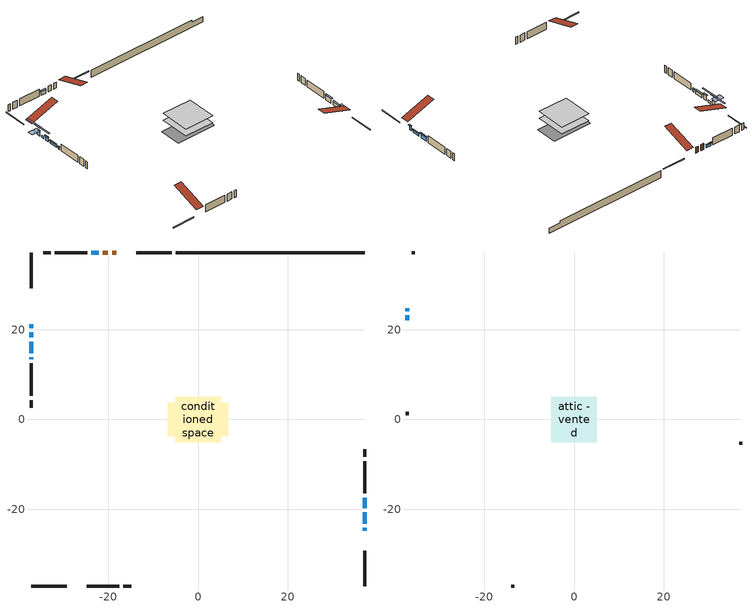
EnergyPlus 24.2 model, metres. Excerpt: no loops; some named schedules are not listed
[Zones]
conditioned space
 floor adiabatic (AdiabaticFloorConstruction): -5.03,-5.03 -5.03,5.03 5.03,5.03 5.03,-5.03 z1.29
 floor foundation (Slab1 construction): -6.78,-3.73 -6.78,3.73 6.78,3.73 6.78,-3.73 z-1.15
 wall outside (RimJoist1 construction): -5.9,37.09 -13.78,37.09 / -37.09,-37.09 -29.21,-37.09 / -37.09,37.09 -37.09,29.21 / 37.09,-37.09 37.09,-29.21 z1.29:1.59
 wall outside (AdiabaticWallConstruction 1): -18.22,37.09 -19.14,37.09 / -20.07,37.09 -21.23,37.09 z1.29:3.32
 wall outside (AdiabaticWallConstruction): 37.09,-24.77 37.09,-24.16 / -37.09,19.39 -37.09,18.27 z1.29:2.97; -37.09,21.18 -37.09,20.32 / -37.09,13.87 -37.09,13.41 z1.29:2.11; 37.09,-23.23 37.09,-20.69 / -37.09,17.34 -37.09,14.8 z1.29:2.28; 37.09,-19.76 37.09,-17.39 z1.29:2.84; -22.15,37.09 -23.73,37.09 z1.29:2.41
 wall outside (Wall1 construction): -24.66,37.09 -31.87,37.09 / -24.77,-37.09 -17.55,-37.09 / -37.09,12.49 -37.09,5.27 / 37.09,-16.47 37.09,-9.25 z1.29:3.73
 wall outside (Wall2 construction): -32.8,37.09 -34.52,37.09 / -16.62,-37.09 -14.91,-37.09 / -37.09,4.34 -37.09,2.63 / 37.09,-8.32 37.09,-6.61 z1.29:3.73
 wall foundation (FoundationWall1 construction): -4.97,37.09,-1.15 -4.97,37.09,1.29 32.89,37.09,1.29 32.89,37.09,0.56 37.09,37.09,0.56 37.09,37.09,-1.15
 window (WindowConstruction 5): 37.09,-24.77 37.09,-24.16 z1.29:2.97
 window (WindowConstruction 7): -37.09,21.18 -37.09,20.32 z1.29:2.1
 window (WindowConstruction 6): -37.09,19.39 -37.09,18.27 z1.29:2.97
 window (WindowConstruction): 37.09,-23.23 37.09,-20.69 z1.29:2.28
 window (WindowConstruction 1): 37.09,-19.76 37.09,-17.4 z1.29:2.84
 window (WindowConstruction 2): -22.16,37.09 -23.73,37.09 z1.29:2.41
 window (WindowConstruction 3): -37.09,17.34 -37.09,14.8 z1.29:2.28
 window (WindowConstruction 4): -37.09,13.87 -37.09,13.41 z1.29:2.1
 door (Door): -18.22,37.09 -19.14,37.09 z1.29:3.32
 door (Door 1): -20.07,37.09 -21.23,37.09 z1.29:3.32
 ceiling adiabatic (AdiabaticFloorConstruction): 5.03,-5.03 5.03,5.03 -5.03,5.03 -5.03,-5.03 z1.29
attic - vented
 floor to conditioned space (Floor1 construction Reversed): -5.03,-5.03 -5.03,5.03 5.03,5.03 5.03,-5.03 z3.73
 wall outside (AdiabaticWallConstruction): -37.09,24.77 -37.09,24.16 z1.29:2; -37.09,23.23 -37.09,22.11 z1.29:2.97
 wall outside (Wall3 construction): -35.45,37.09 -36.16,37.09 / -13.98,-37.09 -13.26,-37.09 / -37.09,1.7 -37.09,0.98 / 37.09,-5.68 37.09,-4.96 z1.29:3.73
 window (WindowConstruction 8): -37.09,24.77 -37.09,24.16 z1.29:2
 window (WindowConstruction 9): -37.09,23.23 -37.09,22.11 z1.29:2.97
 roof outside (Roof1 construction): -17.3,37.09,3.73 -17.3,27.29,7 -14.71,27.29,7 -14.71,37.09,3.73; -25.7,-37.09,3.73 -25.7,-27.29,7 -28.28,-27.29,7 -28.28,-37.09,3.73; -37.09,25.7,3.73 -27.29,25.7,7 -27.29,28.28,7 -37.09,28.28,3.73; 37.09,-25.7,3.73 27.29,-25.7,7 27.29,-28.28,7 37.09,-28.28,3.73
shading: -37.09,21.52 -37.09,27.41 -37.51,27.41 -37.51,21.52 z4.64; -37.09,21.81 -37.09,23.53 -40.14,23.53 -40.14,21.81 z3.27; 37.09,-23.96 37.09,-24.97 37.51,-24.97 37.51,-23.96 z3.17; -37.09,17.68 -37.09,23.82 -37.51,23.82 -37.51,17.68 z4.74; -37.09,18.07 -37.09,19.59 -37.51,19.59 -37.51,18.07 z3.17; 37.09,-20.49 37.09,-23.43 37.51,-23.43 37.51,-20.49 z2.48; 37.09,-17.19 37.09,-19.96 37.51,-19.96 37.51,-17.19 z3.04; -23.93,37.09 -21.95,37.09 -21.95,37.51 -23.93,37.51 z2.61; -37.09,14.6 -37.09,17.54 -37.51,17.54 -37.51,14.6 z2.48; -37.09,13.21 -37.09,14.07 -37.51,14.07 -37.51,13.21 z2.3
[Building]
Building 1: Terrain=Suburbs
[Site:Location]
Wiarton AP_ON: Latitude {deg}=44.74; Longitude {deg}=-81.11; Time Zone {hr}=-5; Elevation {m}=222; Keep Site Location Information=Yes
[Site:GroundTemperature:Shallow]
2.94744, 1.01235, 0.85738, 1.77568, 5.46213, 9.13142, 12.3125, 14.3276, 14.4988, 12.8598, 9.75989, 6.20317
[Site:WaterMainsTemperature]
Calculation Method=Schedule; Temperature Schedule=mains temperature schedule
[Material] Roughness=Rough; Thermal Absorptance=0.9
Name | Thickness {m} | Conductivity {W/m-K} | Density {kg/m3} | Specific Heat {J/kg-K} | Solar Absorptance | Visible Absorptance
asphalt or fiberglass shingles | 0.00635 | 0.162714 | 1121.4 | 1465.45 | 0.4 | 0.4
ceiling loosefill ins | 0.0846667 | 0.0480833 | 16.02 | 1046.75 | 0.7 | 0.7
ceiling stud and cavity | 0.1397 | 0.0871837 | 65.682 | 1177.47 | 0.7 | 0.7
concrete 4.0 in. | 0.1016 | 1.803125 | 2242.8 | 837.4 | 0.7 | 0.7
concrete 8.0 in. | 0.2032 | 1.803125 | 2242.8 | 837.4 | 0.7 | 0.7
door material | 0.04445 | 0.053851 | 512.64 | 1214.23 | 0.7 | 0.7
floor covering | 0.0127 | 0.0433444 | 54.468 | 1339.84 | 0.6 | 0.6
floor rigid ins; wall rigid ins | 0.512978 | 0.029427 | 32.04 | 1214.23 | 0.7 | 0.7
floor stud and cavity | 0.1397 | 1.75129 | 37.0049 | 1207.88 | 0.7 | 0.7
furniture material conditioned space 1 | 0.1524 | 0.115458 | 640.8 | 1214.23 | 0.6 | 0.6
gypsum board | 0.0127 | 0.160291 | 801 | 837.4 | 0.6 | 0.6
osb sheathing 0.5 in. | 0.0127 | 0.115458 | 512.64 | 1214.23 | 0.7 | 0.7
osb sheathing 0.75 in. | 0.01905 | 0.115458 | 512.64 | 1214.23 | 0.7 | 0.7
rim joist stud and cavity | 0.0508 | 0.11519 | 50.32683 | 1063.81 | 0.6 | 0.6
wall stud and cavity | 0.1397 | 0.0847632 | 139.0536 | 1170.24 | 0.7 | 0.7
wall stud and cavity 1 | 0.1397 | 0.105926 | 139.0536 | 1170.24 | 0.7 | 0.7
wall stud and cavity 2 | 0.0889 | 6.9971 | 50.32683 | 1063.81 | 0.6 | 0.6
wall stud and cavity 3 | 0.0889 | 0.380278 | 52.3479 | 1209.89 | 0.7 | 0.7
wall stud and cavity 4 | 0.0889 | 0.391764 | 83.0341 | 1211.67 | 0.7 | 0.7
wood siding | 0.0254 | 0.102417 | 544.68 | 1172.36 | 0.4 | 0.4
wood siding 1 | 0.00254 | 0.102417 | 544.68 | 1172.36 | 0.4 | 0.4
wood siding 2; wood siding 3; wood siding 4 | 0.0254 | 0.102417 | 544.68 | 1172.36 | 0.7 | 0.7
[WindowMaterial:SimpleGlazingSystem]
Name | U-Factor {W/m2-K} | Solar Heat Gain Coefficient
WindowMaterial | 2.06509 | 0.52
WindowMaterial 1 | 1.947554 | 0.59
WindowMaterial 2 | 2.02194 | 0.54
WindowMaterial 3 | 3.11779 | 0.57
WindowMaterial 4 | 2.95937 | 0.63
WindowMaterial 5 | 2.91168 | 0.67
WindowMaterial 6 | 2.15764 | 0.45
WindowMaterial 7 | 3.06158 | 0.43
[Construction]
AdiabaticFloorConstruction: floor stud and cavity, floor rigid ins, osb sheathing 0.75 in., floor covering
AdiabaticWallConstruction: wood siding 3, wall rigid ins, wall stud and cavity 3, gypsum board
AdiabaticWallConstruction 1: wood siding 4, wall rigid ins, wall stud and cavity 3, gypsum board
Door; Door 1: door material
Floor1 construction Reversed: gypsum board, ceiling stud and cavity, ceiling loosefill ins
FoundationWall1 construction: concrete 8.0 in.
furniture construction conditioned space 1: furniture material conditioned space 1
PartitionWallConstruction: gypsum board, wall stud and cavity 4, gypsum board
RimJoist1 construction: wood siding 2, rim joist stud and cavity
Roof1 construction: asphalt or fiberglass shingles
Slab1 construction: concrete 4.0 in.
Wall1 construction: wood siding, osb sheathing 0.5 in., wall stud and cavity, gypsum board
Wall2 construction: wood siding, osb sheathing 0.5 in., wall stud and cavity 1, gypsum board
Wall3 construction: wood siding 1, wall stud and cavity 2
WindowConstruction; WindowConstruction 3: WindowMaterial
WindowConstruction 1: WindowMaterial 1
WindowConstruction 2: WindowMaterial 2
WindowConstruction 4: WindowMaterial 3
WindowConstruction 5: WindowMaterial 4
WindowConstruction 6; WindowConstruction 9: WindowMaterial 5
WindowConstruction 7: WindowMaterial 6
WindowConstruction 8: WindowMaterial 7
[Zone] Multiplier=1; Part of Total Floor Area=Yes
Name | Volume {m3}
attic - vented | 53.7039
conditioned space | 518.5
[Space]
Name | Zone | Volume {m3}
attic - vented 1 | attic - vented | 53.7039
conditioned space 1 | conditioned space | 518.5
[ZoneInfiltration:EffectiveLeakageArea]
infil attic - vented 1: Zone or Space=attic - vented 1; Schedule=Always On Discrete; Effective Air Leakage Area {cm2}=4263.58; Stack Coefficient=0.00039688; Wind Coefficient=1.34601e-05
[ZoneMixing]
whole house fan mix: Zone or Space=attic - vented; Schedule=Always On Continuous; Design Flow Rate Calculation Method=Flow/Zone; Design Flow Rate {m3/s}=0; Source Zone or Space=conditioned space
[SurfaceProperty:ExposedFoundationPerimeter]
Slab1: Exposed Perimeter Calculation Method=TotalExposedPerimeter; Total Exposed Perimeter {m}=42.063
[InternalMass] Zone or ZoneList=conditioned space; Space or SpaceList=conditioned space 1
Name | Construction | Surface Area {m2}
furniture mass conditioned space 1 | furniture construction conditioned space 1 | 81.0397
partition wall mass | PartitionWallConstruction | 202.599
[Lights]
interior lighting: Zone or ZoneList or Space or SpaceList=conditioned space 1; Schedule=interior lighting schedule; Design Level Calculation Method=LightingLevel; Lighting Level {W}=343.2; Return Air Fraction=0; Fraction Radiant=0.6; Fraction Visible=0.2; Fraction Replaceable=1
[People]
occupants: Zone or ZoneList or Space or SpaceList=conditioned space 1; Number of People Schedule=occupants schedule; Number of People Calculation Method=People; Number of People=3; Fraction Radiant=0.314171; Sensible Heat Fraction=0.56303; Activity Level Schedule=occupants activity schedule; Carbon Dioxide Generation Rate {m3/s-W}=0; Enable ASHRAE 55 Comfort Warnings=No; Mean Radiant Temperature Calculation Type=EnclosureAveraged
[ElectricEquipment] Zone or ZoneList or Space or SpaceList=conditioned space 1; Design Level Calculation Method=EquipmentLevel
Name | Schedule | Design Level {W} | Fraction Latent | Fraction Radiant | Fraction Lost
clothes dryer | clothes dryer schedule | 140.772 | 0.015 | 0.081 | 0.85
clothes washer | clothes washer schedule | 32.1985 | 0.03 | 0.162 | 0.7
cooking range | cooking range schedule | 215.147 | 0.08 | 0.432 | 0.2
dishwasher | dishwasher schedule | 66.8632 | 0.3 | 0.18 | 0.4
fridge | fridge schedule | 72.9452 | 0 | 0.6 | 0
mech vent bath fan 0 | mech vent bath fan 0 schedule | 50.2 | 0 | 0 | 1
mech vent house fan | mech vent house fan schedule | 0 | 0 | 0 | 1
mech vent house fan cfis | mech vent house fan cfis schedule | 0 | 0 | 0 | 0
misc plug loads | misc plug loads schedule | 494.7 | 0.045 | 0.513 | 0.1
whole house fan | Always On Discrete | 0 | 0 | 0 | 1
[OtherEquipment] Zone or ZoneList or Space or SpaceList=conditioned space 1; Design Level Calculation Method=EquipmentLevel
Name | Fuel Type | Schedule | Design Level {W} | Fraction Latent | Fraction Radiant | Fraction Lost
clothes dryer 1 | Electricity | clothes dryer schedule | 0 | 0.015 | 0.081 | 0.85
cooking range 1 | Electricity | cooking range schedule | 0 | 0.08 | 0.432 | 0.2
general water use latent | None | general water use schedule | 62.594 | 1 | 0 | 0
general water use sensible | None | general water use schedule | -61.6891 | 0 | 0.6 | 0
mech vent house fan latent load | None | Always On Discrete | 0 | 1 | 0 | 0
mech vent house fan sensible load | None | Always On Discrete | 0 | 0 | 0 | 0
water heater energy adjustment1 | Electricity | Always On Discrete | 0.01 | 0 | 0 | 1
[ZoneInfiltration:DesignFlowRate] Zone or ZoneList or Space or SpaceList=conditioned space 1; Schedule=Always On Discrete; Design Flow Rate Calculation Method=Flow/Zone; Design Flow Rate {m3/s}=0
infil flow; natural vent flow; whole house fan flow
[Foundation:Kiva]
Foundation Kiva 1: Initial Indoor Air Temperature {C}=18; Wall Height Above Grade {m}=1.28997; Wall Depth Below Slab {m}=0.2032
[Foundation:Kiva:Settings]
Soil Conductivity {W/m-K}=0.849921; Soil Density {kg/m3}=1842.3; Soil Specific Heat {J/kg-K}=418.7; Ground Solar Absorptivity=0.9; Ground Thermal Absorptivity=0.9; Ground Surface Roughness {m}=0.03; Far-Field Width {m}=40; Deep-Ground Boundary Condition=ZeroFlux; Deep-Ground Depth {m}=40; Minimum Cell Dimension {m}=0.2; Maximum Cell Growth Coefficient=3; Simulation Timestep=Timestep
[Exterior:Lights]
exterior lighting: Schedule=exterior lighting schedule; Design Level {W}=75.6
[Schedule:Constant]
Name | Hourly Value
Always On Continuous; mech vent house fan schedule; mech vent house fan cfis schedule; Always On Discrete | 1
occupants activity schedule | 117.228
fridge schedule | 0
[Schedule:Day:Interval]
interior lighting schedule day: No, 01:00, 0.108182, 04:00, 0.0901515, 05:00, 0.0991667, 06:00, 0.162273, 07:00, 0.270455, 08:00, 0.342576, 10:00, 0.369621, 11:00, 0.351591, 12:00, 0.333561, 13:00, 0.324545, 14:00, 0.31553, 15:00, 0.333561, 16:00, 0.369621, 17:00, 0.450758, 18:00, 0.585985, 19:00, 0.775303, 20:00, 0.955606, 21:00, 0.991667, 22:00, 0.712197, 23:00, 0.360606, 24:00, 0.162273
interior lighting schedule default day: No, 24:00, 0
[Schedule:Week:Daily]
interior lighting schedule Week Rule - Jan1-Jan27: interior lighting schedule day, interior lighting schedule day, interior lighting schedule day, interior lighting schedule day, interior lighting schedule day, interior lighting schedule day, interior lighting schedule day, interior lighting schedule default day, interior lighting schedule default day, interior lighting schedule default day, interior lighting schedule default day, interior lighting schedule default day
interior lighting schedule Week Rule - Jan28-Feb3: interior lighting schedule day, interior lighting schedule day, interior lighting schedule day, interior lighting schedule day, interior lighting schedule day 1, interior lighting schedule day 1, interior lighting schedule day 1, interior lighting schedule default day, interior lighting schedule default day, interior lighting schedule default day, interior lighting schedule default day, interior lighting schedule default day
interior lighting schedule Week Rule - Feb4-Feb24: interior lighting schedule day 1, interior lighting schedule day 1, interior lighting schedule day 1, interior lighting schedule day 1, interior lighting schedule day 1, interior lighting schedule day 1, interior lighting schedule day 1, interior lighting schedule default day, interior lighting schedule default day, interior lighting schedule default day, interior lighting schedule default day, interior lighting schedule default day
interior lighting schedule Week Rule - Feb25-Mar3: interior lighting schedule day 1, interior lighting schedule day 1, interior lighting schedule day 1, interior lighting schedule day 1, interior lighting schedule day 2, interior lighting schedule day 2, interior lighting schedule day 2, interior lighting schedule default day, interior lighting schedule default day, interior lighting schedule default day, interior lighting schedule default day, interior lighting schedule default day
interior lighting schedule Week Rule - Mar4-Mar31: interior lighting schedule day 2, interior lighting schedule day 2, interior lighting schedule day 2, interior lighting schedule day 2, interior lighting schedule day 2, interior lighting schedule day 2, interior lighting schedule day 2, interior lighting schedule default day, interior lighting schedule default day, interior lighting schedule default day, interior lighting schedule default day, interior lighting schedule default day
interior lighting schedule Week Rule - Apr1-Apr28: interior lighting schedule day 3, interior lighting schedule day 3, interior lighting schedule day 3, interior lighting schedule day 3, interior lighting schedule day 3, interior lighting schedule day 3, interior lighting schedule day 3, interior lighting schedule default day, interior lighting schedule default day, interior lighting schedule default day, interior lighting schedule default day, interior lighting schedule default day
interior lighting schedule Week Rule - Apr29-May5: interior lighting schedule day 3, interior lighting schedule day 3, interior lighting schedule day 4, interior lighting schedule day 4, interior lighting schedule day 4, interior lighting schedule day 4, interior lighting schedule day 4, interior lighting schedule default day, interior lighting schedule default day, interior lighting schedule default day, interior lighting schedule default day, interior lighting schedule default day
interior lighting schedule Week Rule - May6-May26: interior lighting schedule day 4, interior lighting schedule day 4, interior lighting schedule day 4, interior lighting schedule day 4, interior lighting schedule day 4, interior lighting schedule day 4, interior lighting schedule day 4, interior lighting schedule default day, interior lighting schedule default day, interior lighting schedule default day, interior lighting schedule default day, interior lighting schedule default day
interior lighting schedule Week Rule - May27-Jun2: interior lighting schedule day 4, interior lighting schedule day 4, interior lighting schedule day 4, interior lighting schedule day 4, interior lighting schedule day 4, interior lighting schedule day 5, interior lighting schedule day 5, interior lighting schedule default day, interior lighting schedule default day, interior lighting schedule default day, interior lighting schedule default day, interior lighting schedule default day
interior lighting schedule Week Rule - Jun3-Jun30: interior lighting schedule day 5, interior lighting schedule day 5, interior lighting schedule day 5, interior lighting schedule day 5, interior lighting schedule day 5, interior lighting schedule day 5, interior lighting schedule day 5, interior lighting schedule default day, interior lighting schedule default day, interior lighting schedule default day, interior lighting schedule default day, interior lighting schedule default day
interior lighting schedule Week Rule - Jul1-Jul28: interior lighting schedule day 6, interior lighting schedule day 6, interior lighting schedule day 6, interior lighting schedule day 6, interior lighting schedule day 6, interior lighting schedule day 6, interior lighting schedule day 6, interior lighting schedule default day, interior lighting schedule default day, interior lighting schedule default day, interior lighting schedule default day, interior lighting schedule default day
interior lighting schedule Week Rule - Jul29-Aug4: interior lighting schedule day 6, interior lighting schedule day 6, interior lighting schedule day 6, interior lighting schedule day 7, interior lighting schedule day 7, interior lighting schedule day 7, interior lighting schedule day 7, interior lighting schedule default day, interior lighting schedule default day, interior lighting schedule default day, interior lighting schedule default day, interior lighting schedule default day
interior lighting schedule Week Rule - Aug5-Aug25: interior lighting schedule day 7, interior lighting schedule day 7, interior lighting schedule day 7, interior lighting schedule day 7, interior lighting schedule day 7, interior lighting schedule day 7, interior lighting schedule day 7, interior lighting schedule default day, interior lighting schedule default day, interior lighting schedule default day, interior lighting schedule default day, interior lighting schedule default day
interior lighting schedule Week Rule - Aug26-Sep1: interior lighting schedule day 7, interior lighting schedule day 7, interior lighting schedule day 7, interior lighting schedule day 7, interior lighting schedule day 7, interior lighting schedule day 7, interior lighting schedule day 8, interior lighting schedule default day, interior lighting schedule default day, interior lighting schedule default day, interior lighting schedule default day, interior lighting schedule default day
interior lighting schedule Week Rule - Sep2-Sep29: interior lighting schedule day 8, interior lighting schedule day 8, interior lighting schedule day 8, interior lighting schedule day 8, interior lighting schedule day 8, interior lighting schedule day 8, interior lighting schedule day 8, interior lighting schedule default day, interior lighting schedule default day, interior lighting schedule default day, interior lighting schedule default day, interior lighting schedule default day
interior lighting schedule Week Rule - Sep30-Oct6: interior lighting schedule day 8, interior lighting schedule day 9, interior lighting schedule day 9, interior lighting schedule day 9, interior lighting schedule day 9, interior lighting schedule day 9, interior lighting schedule day 9, interior lighting schedule default day, interior lighting schedule default day, interior lighting schedule default day, interior lighting schedule default day, interior lighting schedule default day
interior lighting schedule Week Rule - Oct7-Oct27: interior lighting schedule day 9, interior lighting schedule day 9, interior lighting schedule day 9, interior lighting schedule day 9, interior lighting schedule day 9, interior lighting schedule day 9, interior lighting schedule day 9, interior lighting schedule default day, interior lighting schedule default day, interior lighting schedule default day, interior lighting schedule default day, interior lighting schedule default day
interior lighting schedule Week Rule - Oct28-Nov3: interior lighting schedule day 9, interior lighting schedule day 9, interior lighting schedule day 9, interior lighting schedule day 9, interior lighting schedule day 10, interior lighting schedule day 10, interior lighting schedule day 10, interior lighting schedule default day, interior lighting schedule default day, interior lighting schedule default day, interior lighting schedule default day, interior lighting schedule default day
interior lighting schedule Week Rule - Nov4-Nov24: interior lighting schedule day 10, interior lighting schedule day 10, interior lighting schedule day 10, interior lighting schedule day 10, interior lighting schedule day 10, interior lighting schedule day 10, interior lighting schedule day 10, interior lighting schedule default day, interior lighting schedule default day, interior lighting schedule default day, interior lighting schedule default day, interior lighting schedule default day
interior lighting schedule Week Rule - Nov25-Dec1: interior lighting schedule day 10, interior lighting schedule day 10, interior lighting schedule day 10, interior lighting schedule day 10, interior lighting schedule day 10, interior lighting schedule day 10, interior lighting schedule day 11, interior lighting schedule default day, interior lighting schedule default day, interior lighting schedule default day, interior lighting schedule default day, interior lighting schedule default day
interior lighting schedule Week Rule - Dec2-Dec31: interior lighting schedule day 11, interior lighting schedule day 11, interior lighting schedule day 11, interior lighting schedule day 11, interior lighting schedule day 11, interior lighting schedule day 11, interior lighting schedule day 11, interior lighting schedule default day, interior lighting schedule default day, interior lighting schedule default day, interior lighting schedule default day, interior lighting schedule default day
occupants schedule Week Rule - Jan1-Dec31: occupants schedule day, occupants schedule day, occupants schedule day, occupants schedule day, occupants schedule day, occupants schedule day, occupants schedule day, occupants schedule default day, occupants schedule default day, occupants schedule default day, occupants schedule default day, occupants schedule default day
clothes dryer schedule Week Rule - Jan1-Dec31: clothes dryer schedule day, clothes dryer schedule day, clothes dryer schedule day, clothes dryer schedule day, clothes dryer schedule day, clothes dryer schedule day, clothes dryer schedule day, clothes dryer schedule default day, clothes dryer schedule default day, clothes dryer schedule default day, clothes dryer schedule default day, clothes dryer schedule default day
clothes washer schedule Week Rule - Jan1-Dec31: clothes washer schedule day, clothes washer schedule day, clothes washer schedule day, clothes washer schedule day, clothes washer schedule day, clothes washer schedule day, clothes washer schedule day, clothes washer schedule default day, clothes washer schedule default day, clothes washer schedule default day, clothes washer schedule default day, clothes washer schedule default day
cooking range schedule Week Rule - Jan1-Dec31: cooking range schedule day, cooking range schedule day, cooking range schedule day, cooking range schedule day, cooking range schedule day, cooking range schedule day, cooking range schedule day, cooking range schedule default day, cooking range schedule default day, cooking range schedule default day, cooking range schedule default day, cooking range schedule default day
dishwasher schedule Week Rule - Jan1-Dec31: dishwasher schedule day, dishwasher schedule day, dishwasher schedule day, dishwasher schedule day, dishwasher schedule day, dishwasher schedule day, dishwasher schedule day, dishwasher schedule default day, dishwasher schedule default day, dishwasher schedule default day, dishwasher schedule default day, dishwasher schedule default day
mech vent bath fan 0 schedule Week Rule - Jan1-Dec31: mech vent bath fan 0 schedule day, mech vent bath fan 0 schedule day, mech vent bath fan 0 schedule day, mech vent bath fan 0 schedule day, mech vent bath fan 0 schedule day, mech vent bath fan 0 schedule day, mech vent bath fan 0 schedule day, mech vent bath fan 0 schedule default day, mech vent bath fan 0 schedule default day, mech vent bath fan 0 schedule default day, mech vent bath fan 0 schedule default day, mech vent bath fan 0 schedule default day
misc plug loads schedule Week Rule - Jan1-Dec31: misc plug loads schedule day, misc plug loads schedule day, misc plug loads schedule day, misc plug loads schedule day, misc plug loads schedule day, misc plug loads schedule day, misc plug loads schedule day, misc plug loads schedule default day, misc plug loads schedule default day, misc plug loads schedule default day, misc plug loads schedule default day, misc plug loads schedule default day
general water use schedule Week Rule - Jan1-Dec31: general water use schedule day, general water use schedule day, general water use schedule day, general water use schedule day, general water use schedule day, general water use schedule day, general water use schedule day, general water use schedule default day, general water use schedule default day, general water use schedule default day, general water use schedule default day, general water use schedule default day
exterior lighting schedule Week Rule - Jan1-Jan27: exterior lighting schedule day, exterior lighting schedule day, exterior lighting schedule day, exterior lighting schedule day, exterior lighting schedule day, exterior lighting schedule day, exterior lighting schedule day, exterior lighting schedule default day, exterior lighting schedule default day, exterior lighting schedule default day, exterior lighting schedule default day, exterior lighting schedule default day
exterior lighting schedule Week Rule - Jan28-Feb3: exterior lighting schedule day, exterior lighting schedule day, exterior lighting schedule day, exterior lighting schedule day, exterior lighting schedule day 1, exterior lighting schedule day 1, exterior lighting schedule day 1, exterior lighting schedule default day, exterior lighting schedule default day, exterior lighting schedule default day, exterior lighting schedule default day, exterior lighting schedule default day
exterior lighting schedule Week Rule - Feb4-Feb24: exterior lighting schedule day 1, exterior lighting schedule day 1, exterior lighting schedule day 1, exterior lighting schedule day 1, exterior lighting schedule day 1, exterior lighting schedule day 1, exterior lighting schedule day 1, exterior lighting schedule default day, exterior lighting schedule default day, exterior lighting schedule default day, exterior lighting schedule default day, exterior lighting schedule default day
exterior lighting schedule Week Rule - Feb25-Mar3: exterior lighting schedule day 1, exterior lighting schedule day 1, exterior lighting schedule day 1, exterior lighting schedule day 1, exterior lighting schedule day 2, exterior lighting schedule day 2, exterior lighting schedule day 2, exterior lighting schedule default day, exterior lighting schedule default day, exterior lighting schedule default day, exterior lighting schedule default day, exterior lighting schedule default day
exterior lighting schedule Week Rule - Mar4-Mar31: exterior lighting schedule day 2, exterior lighting schedule day 2, exterior lighting schedule day 2, exterior lighting schedule day 2, exterior lighting schedule day 2, exterior lighting schedule day 2, exterior lighting schedule day 2, exterior lighting schedule default day, exterior lighting schedule default day, exterior lighting schedule default day, exterior lighting schedule default day, exterior lighting schedule default day
exterior lighting schedule Week Rule - Apr1-Apr28: exterior lighting schedule day 3, exterior lighting schedule day 3, exterior lighting schedule day 3, exterior lighting schedule day 3, exterior lighting schedule day 3, exterior lighting schedule day 3, exterior lighting schedule day 3, exterior lighting schedule default day, exterior lighting schedule default day, exterior lighting schedule default day, exterior lighting schedule default day, exterior lighting schedule default day
exterior lighting schedule Week Rule - Apr29-May5: exterior lighting schedule day 3, exterior lighting schedule day 3, exterior lighting schedule day 4, exterior lighting schedule day 4, exterior lighting schedule day 4, exterior lighting schedule day 4, exterior lighting schedule day 4, exterior lighting schedule default day, exterior lighting schedule default day, exterior lighting schedule default day, exterior lighting schedule default day, exterior lighting schedule default day
exterior lighting schedule Week Rule - May6-May26: exterior lighting schedule day 4, exterior lighting schedule day 4, exterior lighting schedule day 4, exterior lighting schedule day 4, exterior lighting schedule day 4, exterior lighting schedule day 4, exterior lighting schedule day 4, exterior lighting schedule default day, exterior lighting schedule default day, exterior lighting schedule default day, exterior lighting schedule default day, exterior lighting schedule default day
exterior lighting schedule Week Rule - May27-Jun2: exterior lighting schedule day 4, exterior lighting schedule day 4, exterior lighting schedule day 4, exterior lighting schedule day 4, exterior lighting schedule day 4, exterior lighting schedule day 5, exterior lighting schedule day 5, exterior lighting schedule default day, exterior lighting schedule default day, exterior lighting schedule default day, exterior lighting schedule default day, exterior lighting schedule default day
exterior lighting schedule Week Rule - Jun3-Jun30: exterior lighting schedule day 5, exterior lighting schedule day 5, exterior lighting schedule day 5, exterior lighting schedule day 5, exterior lighting schedule day 5, exterior lighting schedule day 5, exterior lighting schedule day 5, exterior lighting schedule default day, exterior lighting schedule default day, exterior lighting schedule default day, exterior lighting schedule default day, exterior lighting schedule default day
exterior lighting schedule Week Rule - Jul1-Jul28: exterior lighting schedule day 6, exterior lighting schedule day 6, exterior lighting schedule day 6, exterior lighting schedule day 6, exterior lighting schedule day 6, exterior lighting schedule day 6, exterior lighting schedule day 6, exterior lighting schedule default day, exterior lighting schedule default day, exterior lighting schedule default day, exterior lighting schedule default day, exterior lighting schedule default day
exterior lighting schedule Week Rule - Jul29-Aug4: exterior lighting schedule day 6, exterior lighting schedule day 6, exterior lighting schedule day 6, exterior lighting schedule day 7, exterior lighting schedule day 7, exterior lighting schedule day 7, exterior lighting schedule day 7, exterior lighting schedule default day, exterior lighting schedule default day, exterior lighting schedule default day, exterior lighting schedule default day, exterior lighting schedule default day
exterior lighting schedule Week Rule - Aug5-Aug25: exterior lighting schedule day 7, exterior lighting schedule day 7, exterior lighting schedule day 7, exterior lighting schedule day 7, exterior lighting schedule day 7, exterior lighting schedule day 7, exterior lighting schedule day 7, exterior lighting schedule default day, exterior lighting schedule default day, exterior lighting schedule default day, exterior lighting schedule default day, exterior lighting schedule default day
exterior lighting schedule Week Rule - Aug26-Sep1: exterior lighting schedule day 7, exterior lighting schedule day 7, exterior lighting schedule day 7, exterior lighting schedule day 7, exterior lighting schedule day 7, exterior lighting schedule day 7, exterior lighting schedule day 8, exterior lighting schedule default day, exterior lighting schedule default day, exterior lighting schedule default day, exterior lighting schedule default day, exterior lighting schedule default day
exterior lighting schedule Week Rule - Sep2-Sep29: exterior lighting schedule day 8, exterior lighting schedule day 8, exterior lighting schedule day 8, exterior lighting schedule day 8, exterior lighting schedule day 8, exterior lighting schedule day 8, exterior lighting schedule day 8, exterior lighting schedule default day, exterior lighting schedule default day, exterior lighting schedule default day, exterior lighting schedule default day, exterior lighting schedule default day
exterior lighting schedule Week Rule - Sep30-Oct6: exterior lighting schedule day 8, exterior lighting schedule day 9, exterior lighting schedule day 9, exterior lighting schedule day 9, exterior lighting schedule day 9, exterior lighting schedule day 9, exterior lighting schedule day 9, exterior lighting schedule default day, exterior lighting schedule default day, exterior lighting schedule default day, exterior lighting schedule default day, exterior lighting schedule default day
exterior lighting schedule Week Rule - Oct7-Oct27: exterior lighting schedule day 9, exterior lighting schedule day 9, exterior lighting schedule day 9, exterior lighting schedule day 9, exterior lighting schedule day 9, exterior lighting schedule day 9, exterior lighting schedule day 9, exterior lighting schedule default day, exterior lighting schedule default day, exterior lighting schedule default day, exterior lighting schedule default day, exterior lighting schedule default day
exterior lighting schedule Week Rule - Oct28-Nov3: exterior lighting schedule day 9, exterior lighting schedule day 9, exterior lighting schedule day 9, exterior lighting schedule day 9, exterior lighting schedule day 10, exterior lighting schedule day 10, exterior lighting schedule day 10, exterior lighting schedule default day, exterior lighting schedule default day, exterior lighting schedule default day, exterior lighting schedule default day, exterior lighting schedule default day
exterior lighting schedule Week Rule - Nov4-Nov24: exterior lighting schedule day 10, exterior lighting schedule day 10, exterior lighting schedule day 10, exterior lighting schedule day 10, exterior lighting schedule day 10, exterior lighting schedule day 10, exterior lighting schedule day 10, exterior lighting schedule default day, exterior lighting schedule default day, exterior lighting schedule default day, exterior lighting schedule default day, exterior lighting schedule default day
exterior lighting schedule Week Rule - Nov25-Dec1: exterior lighting schedule day 10, exterior lighting schedule day 10, exterior lighting schedule day 10, exterior lighting schedule day 10, exterior lighting schedule day 10, exterior lighting schedule day 10, exterior lighting schedule day 11, exterior lighting schedule default day, exterior lighting schedule default day, exterior lighting schedule default day, exterior lighting schedule default day, exterior lighting schedule default day
exterior lighting schedule Week Rule - Dec2-Dec31: exterior lighting schedule day 11, exterior lighting schedule day 11, exterior lighting schedule day 11, exterior lighting schedule day 11, exterior lighting schedule day 11, exterior lighting schedule day 11, exterior lighting schedule day 11, exterior lighting schedule default day, exterior lighting schedule default day, exterior lighting schedule default day, exterior lighting schedule default day, exterior lighting schedule default day
[Schedule:Year]
interior lighting schedule: interior lighting schedule Week Rule - Jan1-Jan27, 1, 1, 1, 27, interior lighting schedule Week Rule - Jan28-Feb3, 1, 28, 2, 3, interior lighting schedule Week Rule - Feb4-Feb24, 2, 4, 2, 24, interior lighting schedule Week Rule - Feb25-Mar3, 2, 25, 3, 3, interior lighting schedule Week Rule - Mar4-Mar31, 3, 4, 3, 31, interior lighting schedule Week Rule - Apr1-Apr28, 4, 1, 4, 28, interior lighting schedule Week Rule - Apr29-May5, 4, 29, 5, 5, interior lighting schedule Week Rule - May6-May26, 5, 6, 5, 26, interior lighting schedule Week Rule - May27-Jun2, 5, 27, 6, 2, interior lighting schedule Week Rule - Jun3-Jun30, 6, 3, 6, 30, interior lighting schedule Week Rule - Jul1-Jul28, 7, 1, 7, 28, interior lighting schedule Week Rule - Jul29-Aug4, 7, 29, 8, 4, interior lighting schedule Week Rule - Aug5-Aug25, 8, 5, 8, 25, interior lighting schedule Week Rule - Aug26-Sep1, 8, 26, 9, 1, interior lighting schedule Week Rule - Sep2-Sep29, 9, 2, 9, 29, interior lighting schedule Week Rule - Sep30-Oct6, 9, 30, 10, 6, interior lighting schedule Week Rule - Oct7-Oct27, 10, 7, 10, 27, interior lighting schedule Week Rule - Oct28-Nov3, 10, 28, 11, 3, interior lighting schedule Week Rule - Nov4-Nov24, 11, 4, 11, 24, interior lighting schedule Week Rule - Nov25-Dec1, 11, 25, 12, 1, interior lighting schedule Week Rule - Dec2-Dec31, 12, 2, 12, 31
occupants schedule: occupants schedule Week Rule - Jan1-Dec31, 1, 1, 12, 31
clothes dryer schedule: clothes dryer schedule Week Rule - Jan1-Dec31, 1, 1, 12, 31
clothes washer schedule: clothes washer schedule Week Rule - Jan1-Dec31, 1, 1, 12, 31
cooking range schedule: cooking range schedule Week Rule - Jan1-Dec31, 1, 1, 12, 31
dishwasher schedule: dishwasher schedule Week Rule - Jan1-Dec31, 1, 1, 12, 31
mech vent bath fan 0 schedule: mech vent bath fan 0 schedule Week Rule - Jan1-Dec31, 1, 1, 12, 31
misc plug loads schedule: misc plug loads schedule Week Rule - Jan1-Dec31, 1, 1, 12, 31
general water use schedule: general water use schedule Week Rule - Jan1-Dec31, 1, 1, 12, 31
exterior lighting schedule: exterior lighting schedule Week Rule - Jan1-Jan27, 1, 1, 1, 27, exterior lighting schedule Week Rule - Jan28-Feb3, 1, 28, 2, 3, exterior lighting schedule Week Rule - Feb4-Feb24, 2, 4, 2, 24, exterior lighting schedule Week Rule - Feb25-Mar3, 2, 25, 3, 3, exterior lighting schedule Week Rule - Mar4-Mar31, 3, 4, 3, 31, exterior lighting schedule Week Rule - Apr1-Apr28, 4, 1, 4, 28, exterior lighting schedule Week Rule - Apr29-May5, 4, 29, 5, 5, exterior lighting schedule Week Rule - May6-May26, 5, 6, 5, 26, exterior lighting schedule Week Rule - May27-Jun2, 5, 27, 6, 2, exterior lighting schedule Week Rule - Jun3-Jun30, 6, 3, 6, 30, exterior lighting schedule Week Rule - Jul1-Jul28, 7, 1, 7, 28, exterior lighting schedule Week Rule - Jul29-Aug4, 7, 29, 8, 4, exterior lighting schedule Week Rule - Aug5-Aug25, 8, 5, 8, 25, exterior lighting schedule Week Rule - Aug26-Sep1, 8, 26, 9, 1, exterior lighting schedule Week Rule - Sep2-Sep29, 9, 2, 9, 29, exterior lighting schedule Week Rule - Sep30-Oct6, 9, 30, 10, 6, exterior lighting schedule Week Rule - Oct7-Oct27, 10, 7, 10, 27, exterior lighting schedule Week Rule - Oct28-Nov3, 10, 28, 11, 3, exterior lighting schedule Week Rule - Nov4-Nov24, 11, 4, 11, 24, exterior lighting schedule Week Rule - Nov25-Dec1, 11, 25, 12, 1, exterior lighting schedule Week Rule - Dec2-Dec31, 12, 2, 12, 31
[Schedule:Compact]
mains temperature schedule: Through: 01/01, For: AllDays, Until: 24:00, 7.25167, Through: 01/02, For: AllDays, Until: 24:00, 7.18611, Through: 01/03, For: AllDays, Until: 24:00, 7.12167, Through: 01/04, For: AllDays, Until: 24:00, 7.05833, Through: 01/05, For: AllDays, Until: 24:00, 6.99667, Through: 01/06, For: AllDays, Until: 24:00, 6.93556, Through: 01/07, For: AllDays, Until: 24:00, 6.87611, Through: 01/08, For: AllDays, Until: 24:00, 6.81722, Through: 01/09, For: AllDays, Until: 24:00, 6.76, Through: 01/10, For: AllDays, Until: 24:00, 6.70389, Through: 01/11, For: AllDays, Until: 24:00, 6.64889, Through: 01/12, For: AllDays, Until: 24:00, 6.595, Through: 01/13, For: AllDays, Until: 24:00, 6.54278, Through: 01/14, For: AllDays, Until: 24:00, 6.49111, Through: 01/15, For: AllDays, Until: 24:00, 6.44167, Through: 01/16, For: AllDays, Until: 24:00, 6.39278, Through: 01/17, For: AllDays, Until: 24:00, 6.34556, Through: 01/18, For: AllDays, Until: 24:00, 6.29944, Through: 01/19, For: AllDays, Until: 24:00, 6.255, Through: 01/20, For: AllDays, Until: 24:00, 6.21167, Through: 01/21, For: AllDays, Until: 24:00, 6.17, Through: 01/22, For: AllDays, Until: 24:00, 6.12944, Through: 01/23, For: AllDays, Until: 24:00, 6.09056, Through: 01/24, For: AllDays, Until: 24:00, 6.05278, Through: 01/25, For: AllDays, Until: 24:00, 6.01667, Through: 01/26, For: AllDays, Until: 24:00, 5.98167, Through: 01/27, For: AllDays, Until: 24:00, 5.94833, Through: 01/28, For: AllDays, Until: 24:00, 5.91611, Through: 01/29, For: AllDays, Until: 24:00, 5.88611, Through: 01/30, For: AllDays, Until: 24:00, 5.85667, Through: 01/31, For: AllDays, Until: 24:00, 5.82944, Through: 02/01, For: AllDays, Until: 24:00, 5.80333, Through: 02/02, For: AllDays, Until: 24:00, 5.77889, Through: 02/03, For: AllDays, Until: 24:00, 5.75556, Through: 02/04, For: AllDays, Until: 24:00, 5.73444, Through: 02/05, For: AllDays, Until: 24:00, 5.71444, Through: 02/06, For: AllDays, Until: 24:00, 5.69556, Through: 02/07, For: AllDays, Until: 24:00, 5.67889, Through: 02/08, For: AllDays, Until: 24:00, 5.66333, Through: 02/09, For: AllDays, Until: 24:00, 5.64944, Through: 02/10, For: AllDays, Until: 24:00, 5.63722, Through: 02/11, For: AllDays, Until: 24:00, 5.62611, Through: 02/12, For: AllDays, Until: 24:00, 5.61667, Through: 02/13, For: AllDays, Until: 24:00, 5.60944, Through: 02/14, For: AllDays, Until: 24:00, 5.60278, Through: 02/15, For: AllDays, Until: 24:00, 5.59833, Through: 02/16, For: AllDays, Until: 24:00, 5.59556, Through: 02/17, For: AllDays, Until: 24:00, 5.59389, Through: 02/18, For: AllDays, Until: 24:00, 5.59389, Through: 02/19, For: AllDays, Until: 24:00, 5.59556, Through: 02/20, For: AllDays, Until: 24:00, 5.59833, Through: 02/21, For: AllDays, Until: 24:00, 5.60333, Through: 02/22, For: AllDays, Until: 24:00, 5.60944, Through: 02/23, For: AllDays, Until: 24:00, 5.61722, Through: 02/24, For: AllDays, Until: 24:00, 5.62667, Through: 02/25, For: AllDays, Until: 24:00, 5.63778, Through: 02/26, For: AllDays, Until: 24:00, 5.65, Through: 02/27, For: AllDays, Until: 24:00, 5.66389, Through: 02/28, For: AllDays, Until: 24:00, 5.67944, Through: 03/01, For: AllDays, Until: 24:00, 5.69667, Through: 03/02, For: AllDays, Until: 24:00, 5.715, Through: 03/03, For: AllDays, Until: 24:00, 5.735, Through: 03/04, For: AllDays, Until: 24:00, 5.75667, Through: 03/05, For: AllDays, Until: 24:00, 5.78, Through: 03/06, For: AllDays, Until: 24:00, 5.80444, Through: 03/07, For: AllDays, Until: 24:00, 5.83056, Through: 03/08, For: AllDays, Until: 24:00, 5.85833, Through: 03/09, For: AllDays, Until: 24:00, 5.88722, Through: 03/10, For: AllDays, Until: 24:00, 5.91778, Through: 03/11, For: AllDays, Until: 24:00, 5.95, Through: 03/12, For: AllDays, Until: 24:00, 5.98333, Through: 03/13, For: AllDays, Until: 24:00, 6.01833, Through: 03/14, For: AllDays, Until: 24:00, 6.05444, Through: 03/15, For: AllDays, Until: 24:00, 6.09222, Through: 03/16, For: AllDays, Until: 24:00, 6.13167, Through: 03/17, For: AllDays, Until: 24:00, 6.17222, Through: 03/18, For: AllDays, Until: 24:00, 6.21389, Through: 03/19, For: AllDays, Until: 24:00, 6.25722, Through: 03/20, For: AllDays, Until: 24:00, 6.30167, Through: 03/21, For: AllDays, Until: 24:00, 6.34778, Through: 03/22, For: AllDays, Until: 24:00, 6.395, Through: 03/23, For: AllDays, Until: 24:00, 6.44389, Through: 03/24, For: AllDays, Until: 24:00, 6.49389, Through: 03/25, For: AllDays, Until: 24:00, 6.545, Through: 03/26, For: AllDays, Until: 24:00, 6.59778, Through: 03/27, For: AllDays, Until: 24:00, 6.65111, Through: 03/28, For: AllDays, Until: 24:00, 6.70611, Through: 03/29, For: AllDays, Until: 24:00, 6.76278, Through: 03/30, For: AllDays, Until: 24:00, 6.82, Through: 03/31, For: AllDays, Until: 24:00, 6.87889, Through: 04/01, For: AllDays, Until: 24:00, 6.93833, Through: 04/02, For: AllDays, Until: 24:00, 6.99944, Through: 04/03, For: AllDays, Until: 24:00, 7.06167, Through: 04/04, For: AllDays, Until: 24:00, 7.125, Through: 04/05, For: AllDays, Until: 24:00, 7.18944, Through: 04/06, For: AllDays, Until: 24:00, 7.25444, Through: 04/07, For: AllDays, Until: 24:00, 7.32111, Through: 04/08, For: AllDays, Until: 24:00, 7.38889, Through: 04/09, For: AllDays, Until: 24:00, 7.45722, Through: 04/10, For: AllDays, Until: 24:00, 7.52667, Through: 04/11, For: AllDays, Until: 24:00, 7.59722, Through: 04/12, For: AllDays, Until: 24:00, 7.66889, Through: 04/13, For: AllDays, Until: 24:00, 7.74111, Through: 04/14, For: AllDays, Until: 24:00, 7.81444, Through: 04/15, For: AllDays, Until: 24:00, 7.88889, Through: 04/16, For: AllDays, Until: 24:00, 7.96389, Through: 04/17, For: AllDays, Until: 24:00, 8.04, Through: 04/18, For: AllDays, Until: 24:00, 8.11667, Through: 04/19, For: AllDays, Until: 24:00, 8.19444, Through: 04/20, For: AllDays, Until: 24:00, 8.27278, Through: 04/21, For: AllDays, Until: 24:00, 8.35222, Through: 04/22, For: AllDays, Until: 24:00, 8.43222, Through: 04/23, For: AllDays, Until: 24:00, 8.51278, Through: 04/24, For: AllDays, Until: 24:00, 8.59389, Through: 04/25, For: AllDays, Until: 24:00, 8.67611, Through: 04/26, For: AllDays, Until: 24:00, 8.75833, Through: 04/27, For: AllDays, Until: 24:00, 8.84167, Through: 04/28, For: AllDays, Until: 24:00, 8.92556, Through: 04/29, For: AllDays, Until: 24:00, 9.01, Through: 04/30, For: AllDays, Until: 24:00, 9.095, Through: 05/01, For: AllDays, Until: 24:00, 9.18056, Through: 05/02, For: AllDays, Until: 24:00, 9.26667, Through: 05/03, For: AllDays, Until: 24:00, 9.35278, Through: 05/04, For: AllDays, Until: 24:00, 9.44, Through: 05/05, For: AllDays, Until: 24:00, 9.52722, Through: 05/06, For: AllDays, Until: 24:00, 9.615, Through: 05/07, For: AllDays, Until: 24:00, 9.70278, Through: 05/08, For: AllDays, Until: 24:00, 9.79111, Through: 05/09, For: AllDays, Until: 24:00, 9.88, Through: 05/10, For: AllDays, Until: 24:00, 9.96889, Through: 05/11, For: AllDays, Until: 24:00, 10.0583, Through: 05/12, For: AllDays, Until: 24:00, 10.1478, Through: 05/13, For: AllDays, Until: 24:00, 10.2372, Through: 05/14, For: AllDays, Until: 24:00, 10.3272, Through: 05/15, For: AllDays, Until: 24:00, 10.4172, Through: 05/16, For: AllDays, Until: 24:00, 10.5078, Through: 05/17, For: AllDays, Until: 24:00, 10.5978, Through: 05/18, For: AllDays, Until: 24:00, 10.6883, Through: 05/19, For: AllDays, Until: 24:00, 10.7783, Through: 05/20, For: AllDays, Until: 24:00, 10.8689, Through: 05/21, For: AllDays, Until: 24:00, 10.9594, Through: 05/22, For: AllDays, Until: 24:00, 11.0494, Through: 05/23, For: AllDays, Until: 24:00, 11.14, Through: 05/24, For: AllDays, Until: 24:00, 11.23, Through: 05/25, For: AllDays, Until: 24:00, 11.32, Through: 05/26, For: AllDays, Until: 24:00, 11.41, Through: 05/27, For: AllDays, Until: 24:00, 11.5, Through: 05/28, For: AllDays, Until: 24:00, 11.5894, Through: 05/29, For: AllDays, Until: 24:00, 11.6789, Through: 05/30, For: AllDays, Until: 24:00, 11.7678, Through: 05/31, For: AllDays, Until: 24:00, 11.8567, Through: 06/01, For: AllDays, Until: 24:00, 11.9456, Through: 06/02, For: AllDays, Until: 24:00, 12.0339, Through: 06/03, For: AllDays, Until: 24:00, 12.1217, Through: 06/04, For: AllDays, Until: 24:00, 12.2089, Through: 06/05, For: AllDays, Until: 24:00, 12.2961, Through: 06/06, For: AllDays, Until: 24:00, 12.3828, Through: 06/07, For: AllDays, Until: 24:00, 12.4689, Through: 06/08, For: AllDays, Until: 24:00, 12.555, Through: 06/09, For: AllDays, Until: 24:00, 12.64, Through: 06/10, For: AllDays, Until: 24:00, 12.725, Through: 06/11, For: AllDays, Until: 24:00, 12.8089, Through: 06/12, For: AllDays, Until: 24:00, 12.8922, Through: 06/13, For: AllDays, Until: 24:00, 12.9756, Through: 06/14, For: AllDays, Until: 24:00, 13.0578, Through: 06/15, For: AllDays, Until: 24:00, 13.1394, Through: 06/16, For: AllDays, Until: 24:00, 13.2206, Through: 06/17, For: AllDays, Until: 24:00, 13.3006, Through: 06/18, For: AllDays, Until: 24:00, 13.38, Through: 06/19, For: AllDays, Until: 24:00, 13.4589, Through: 06/20, For: AllDays, Until: 24:00, 13.5372, Through: 06/21, For: AllDays, Until: 24:00, 13.6144, Through: 06/22, For: AllDays, Until: 24:00, 13.6906, Through: 06/23, For: AllDays, Until: 24:00, 13.7661, Through: 06/24, For: AllDays, Until: 24:00, 13.8411, Through: 06/25, For: AllDays, Until: 24:00, 13.915, Through: 06/26, For: AllDays, Until: 24:00, 13.9878, Through: 06/27, For: AllDays, Until: 24:00, 14.06, Through: 06/28, For: AllDays, Until: 24:00, 14.1306, Through: 06/29, For: AllDays, Until: 24:00, 14.2011, Through: 06/30, For: AllDays, Until: 24:00, 14.27, Through: 07/01, For: AllDays, Until: 24:00, 14.3378, Through: 07/02, For: AllDays, Until: 24:00, 14.405, Through: 07/03, For: AllDays, Until: 24:00, 14.4711, Through: 07/04, For: AllDays, Until: 24:00, 14.5361, Through: 07/05, For: AllDays, Until: 24:00, 14.5994, Through: 07/06, For: AllDays, Until: 24:00, 14.6622, Through: 07/07, For: AllDays, Until: 24:00, 14.7239, Through: 07/08, For: AllDays, Until: 24:00, 14.7844, Through: 07/09, For: AllDays, Until: 24:00, 14.8433, Through: 07/10, For: AllDays, Until: 24:00, 14.9017, Through: 07/11, For: AllDays, Until: 24:00, 14.9583, Through: 07/12, For: AllDays, Until: 24:00, 15.0139, Through: 07/13, For: AllDays, Until: 24:00, 15.0683, Through: 07/14, For: AllDays, Until: 24:00, 15.1217, Through: 07/15, For: AllDays, Until: 24:00, 15.1733, Through: 07/16, For: AllDays, Until: 24:00, 15.2244, Through: 07/17, For: AllDays, Until: 24:00, 15.2733, Through: 07/18, For: AllDays, Until: 24:00, 15.3217, Through: 07/19, For: AllDays, Until: 24:00, 15.3683, Through: 07/20, For: AllDays, Until: 24:00, 15.4133, Through: 07/21, For: AllDays, Until: 24:00, 15.4578, Through: 07/22, For: AllDays, Until: 24:00, 15.5, Through: 07/23, For: AllDays, Until: 24:00, 15.5417, Through: 07/24, For: AllDays, Until: 24:00, 15.5811, Through: 07/25, For: AllDays, Until: 24:00, 15.62, Through: 07/26, For: AllDays, Until: 24:00, 15.6567, Through: 07/27, For: AllDays, Until: 24:00, 15.6922, Through: 07/28, For: AllDays, Until: 24:00, 15.7267, Through: 07/29, For: AllDays, Until: 24:00, 15.7594, Through: 07/30, For: AllDays, Until: 24:00, 15.7906, Through: 07/31, For: AllDays, Until: 24:00, 15.8206, Through: 08/01, For: AllDays, Until: 24:00, 15.8489, Through: 08/02, For: AllDays, Until: 24:00, 15.8756, Through: 08/03, For: AllDays, Until: 24:00, 15.9011, Through: 08/04, For: AllDays, Until: 24:00, 15.925, Through: 08/05, For: AllDays, Until: 24:00, 15.9472, Through: 08/06, For: AllDays, Until: 24:00, 15.9683, Through: 08/07, For: AllDays, Until: 24:00, 15.9872, Through: 08/08, For: AllDays, Until: 24:00, 16.005, Through: 08/09, For: AllDays, Until: 24:00, 16.0217, Through: 08/10, For: AllDays, Until: 24:00, 16.0361, Through: 08/11, For: AllDays, Until: 24:00, 16.0494, Through: 08/12, For: AllDays, Until: 24:00, 16.0611, Through: 08/13, For: AllDays, Until: 24:00, 16.0711, Through: 08/14, For: AllDays, Until: 24:00, 16.08, Through: 08/15, For: AllDays, Until: 24:00, 16.0872, Through: 08/16, For: AllDays, Until: 24:00, 16.0922, Through: 08/17, For: AllDays, Until: 24:00, 16.0967, Through: 08/18, For: AllDays, Until: 24:00, 16.0989, Through: 08/19, For: AllDays, Until: 24:00, 16.0994, Through: 08/20, For: AllDays, Until: 24:00, 16.0989, Through: 08/21, For: AllDays, Until: 24:00, 16.0967, Through: 08/22, For: AllDays, Until: 24:00, 16.0928, Through: 08/23, For: AllDays, Until: 24:00, 16.0872, Through: 08/24, For: AllDays, Until: 24:00, 16.0806, Through: 08/25, For: AllDays, Until: 24:00, 16.0717, Through: 08/26, For: AllDays, Until: 24:00, 16.0617, Through: 08/27, For: AllDays, Until: 24:00, 16.0506, Through: 08/28, For: AllDays, Until: 24:00, 16.0372, Through: 08/29, For: AllDays, Until: 24:00, 16.0228, Through: 08/30, For: AllDays, Until: 24:00, 16.0061, Through: 08/31, For: AllDays, Until: 24:00, 15.9883, Through: 09/01, For: AllDays, Until: 24:00, 15.9694, Through: 09/02, For: AllDays, Until: 24:00, 15.9483, Through: 09/03, For: AllDays, Until: 24:00, 15.9261, Through: 09/04, For: AllDays, Until: 24:00, 15.9028, Through: 09/05, For: AllDays, Until: 24:00, 15.8772, Through: 09/06, For: AllDays, Until: 24:00, 15.8506, Through: 09/07, For: AllDays, Until: 24:00, 15.8222, Through: 09/08, For: AllDays, Until: 24:00, 15.7928, Through: 09/09, For: AllDays, Until: 24:00, 15.7611, Through: 09/10, For: AllDays, Until: 24:00, 15.7289, Through: 09/11, For: AllDays, Until: 24:00, 15.6944, Through: 09/12, For: AllDays, Until: 24:00, 15.6589, Through: 09/13, For: AllDays, Until: 24:00, 15.6222, Through: 09/14, For: AllDays, Until: 24:00, 15.5839, Through: 09/15, For: AllDays, Until: 24:00, 15.5439, Through: 09/16, For: AllDays, Until: 24:00, 15.5028, Through: 09/17, For: AllDays, Until: 24:00, 15.4606, Through: 09/18, For: AllDays, Until: 24:00, 15.4167, Through: 09/19, For: AllDays, Until: 24:00, 15.3711, Through: 09/20, For: AllDays, Until: 24:00, 15.3244, Through: 09/21, For: AllDays, Until: 24:00, 15.2767, Through: 09/22, For: AllDays, Until: 24:00, 15.2272, Through: 09/23, For: AllDays, Until: 24:00, 15.1767, Through: 09/24, For: AllDays, Until: 24:00, 15.125, Through: 09/25, For: AllDays, Until: 24:00, 15.0722, Through: 09/26, For: AllDays, Until: 24:00, 15.0178, Through: 09/27, For: AllDays, Until: 24:00, 14.9622, Through: 09/28, For: AllDays, Until: 24:00, 14.9056, Through: 09/29, For: AllDays, Until: 24:00, 14.8472, Through: 09/30, For: AllDays, Until: 24:00, 14.7883, Through: 10/01, For: AllDays, Until: 24:00, 14.7278, Through: 10/02, For: AllDays, Until: 24:00, 14.6661, Through: 10/03, For: AllDays, Until: 24:00, 14.6039, Through: 10/04, For: AllDays, Until: 24:00, 14.54, Through: 10/05, For: AllDays, Until: 24:00, 14.475, Through: 10/06, For: AllDays, Until: 24:00, 14.4094, Through: 10/07, For: AllDays, Until: 24:00, 14.3422, Through: 10/08, For: AllDays, Until: 24:00, 14.2744, Through: 10/09, For: AllDays, Until: 24:00, 14.205, Through: 10/10, For: AllDays, Until: 24:00, 14.135, Through: 10/11, For: AllDays, Until: 24:00, 14.0644, Through: 10/12, For: AllDays, Until: 24:00, 13.9922, Through: 10/13, For: AllDays, Until: 24:00, 13.9194, Through: 10/14, For: AllDays, Until: 24:00, 13.8456, Through: 10/15, For: AllDays, Until: 24:00, 13.7711, Through: 10/16, For: AllDays, Until: 24:00, 13.6956, Through: 10/17, For: AllDays, Until: 24:00, 13.6194, Through: 10/18, For: AllDays, Until: 24:00, 13.5422, Through: 10/19, For: AllDays, Until: 24:00, 13.4639, Through: 10/20, For: AllDays, Until: 24:00, 13.385, Through: 10/21, For: AllDays, Until: 24:00, 13.3056, Through: 10/22, For: AllDays, Until: 24:00, 13.2256, Through: 10/23, For: AllDays, Until: 24:00, 13.1444, Through: 10/24, For: AllDays, Until: 24:00, 13.0628, Through: 10/25, For: AllDays, Until: 24:00, 12.9806, Through: 10/26, For: AllDays, Until: 24:00, 12.8978, Through: 10/27, For: AllDays, Until: 24:00, 12.8144, Through: 10/28, For: AllDays, Until: 24:00, 12.73, Through: 10/29, For: AllDays, Until: 24:00, 12.6456, Through: 10/30, For: AllDays, Until: 24:00, 12.56, Through: 10/31, For: AllDays, Until: 24:00, 12.4744, Through: 11/01, For: AllDays, Until: 24:00, 12.3883, Through: 11/02, For: AllDays, Until: 24:00, 12.3017, Through: 11/03, For: AllDays, Until: 24:00, 12.2144, Through: 11/04, For: AllDays, Until: 24:00, 12.1272, Through: 11/05, For: AllDays, Until: 24:00, 12.0394, Through: 11/06, For: AllDays, Until: 24:00, 11.9511, Through: 11/07, For: AllDays, Until: 24:00, 11.8628, Through: 11/08, For: AllDays, Until: 24:00, 11.7739, Through: 11/09, For: AllDays, Until: 24:00, 11.6844, Through: 11/10, For: AllDays, Until: 24:00, 11.595, Through: 11/11, For: AllDays, Until: 24:00, 11.5056, Through: 11/12, For: AllDays, Until: 24:00, 11.4161, Through: 11/13, For: AllDays, Until: 24:00, 11.3261, Through: 11/14, For: AllDays, Until: 24:00, 11.2361, Through: 11/15, For: AllDays, Until: 24:00, 11.1456, Through: 11/16, For: AllDays, Until: 24:00, 11.0556, Through: 11/17, For: AllDays, Until: 24:00, 10.965, Through: 11/18, For: AllDays, Until: 24:00, 10.8744, Through: 11/19, For: AllDays, Until: 24:00, 10.7844, Through: 11/20, For: AllDays, Until: 24:00, 10.6939, Through: 11/21, For: AllDays, Until: 24:00, 10.6033, Through: 11/22, For: AllDays, Until: 24:00, 10.5133, Through: 11/23, For: AllDays, Until: 24:00, 10.4233, Through: 11/24, For: AllDays, Until: 24:00, 10.3328, Through: 11/25, For: AllDays, Until: 24:00, 10.2433, Through: 11/26, For: AllDays, Until: 24:00, 10.1533, Through: 11/27, For: AllDays, Until: 24:00, 10.0639, Through: 11/28, For: AllDays, Until: 24:00, 9.97444, Through: 11/29, For: AllDays, Until: 24:00, 9.88556, Through: 11/30, For: AllDays, Until: 24:00, 9.79722, Through: 12/01, For: AllDays, Until: 24:00, 9.70833, Through: 12/02, For: AllDays, Until: 24:00, 9.62056, Through: 12/03, For: AllDays, Until: 24:00, 9.53278, Through: 12/04, For: AllDays, Until: 24:00, 9.44556, Through: 12/05, For: AllDays, Until: 24:00, 9.35833, Through: 12/06, For: AllDays, Until: 24:00, 9.27222, Through: 12/07, For: AllDays, Until: 24:00, 9.18611, Through: 12/08, For: AllDays, Until: 24:00, 9.10056, Through: 12/09, For: AllDays, Until: 24:00, 9.01556, Through: 12/10, For: AllDays, Until: 24:00, 8.93111, Through: 12/11, For: AllDays, Until: 24:00, 8.84722, Through: 12/12, For: AllDays, Until: 24:00, 8.76389, Through: 12/13, For: AllDays, Until: 24:00, 8.68111, Through: 12/14, For: AllDays, Until: 24:00, 8.59944, Through: 12/15, For: AllDays, Until: 24:00, 8.51778, Through: 12/16, For: AllDays, Until: 24:00, 8.43722, Through: 12/17, For: AllDays, Until: 24:00, 8.35722, Through: 12/18, For: AllDays, Until: 24:00, 8.27778, Through: 12/19, For: AllDays, Until: 24:00, 8.19944, Through: 12/20, For: AllDays, Until: 24:00, 8.12167, Through: 12/21, For: AllDays, Until: 24:00, 8.045, Through: 12/22, For: AllDays, Until: 24:00, 7.96889, Through: 12/23, For: AllDays, Until: 24:00, 7.89389, Through: 12/24, For: AllDays, Until: 24:00, 7.81944, Through: 12/25, For: AllDays, Until: 24:00, 7.74611, Through: 12/26, For: AllDays, Until: 24:00, 7.67333, Through: 12/27, For: AllDays, Until: 24:00, 7.60167, Through: 12/28, For: AllDays, Until: 24:00, 7.53111, Through: 12/29, For: AllDays, Until: 24:00, 7.46167, Through: 12/30, For: AllDays, Until: 24:00, 7.39278, Through: 12/31, For: AllDays, Until: 24:00, 7.32556
